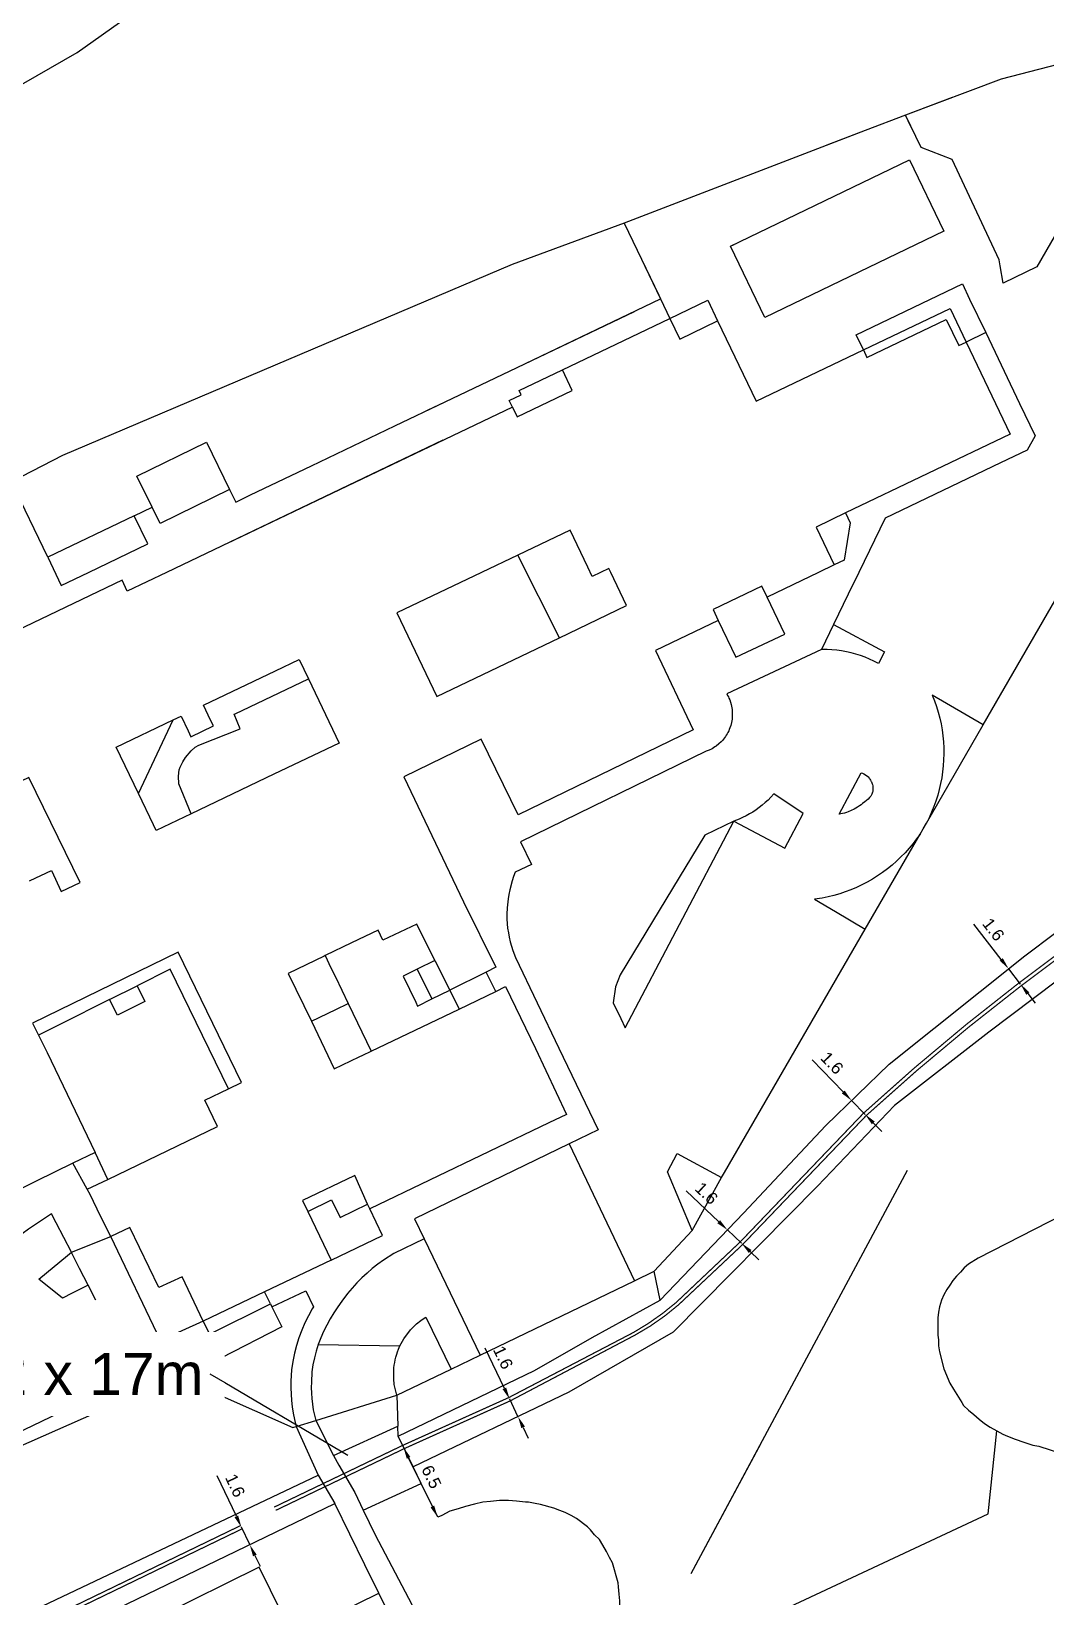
# Model space of a CAD drawing. Header units: millimetres. Extents: x 111502 to 977541, y 8702 to 1044108.
# Drawn here: x 487021.4 to 487105.8, y 236914.8 to 237045 of the extents above; entities that cross this region are included whole.
import ezdxf
from ezdxf import colors
from ezdxf.entities.mleader import LeaderData, LeaderLine
from ezdxf.math import Vec2, Vec3

# ---------------------------------------------------------------- set-up
doc = ezdxf.new("R2010")
doc.units = ezdxf.units.MM
doc.header["$LTSCALE"] = 0.25
doc.linetypes.add('DASHED2', pattern=[9.525, 6.35, -3.175])
for name, color, linetype in [('00 Text', 7, 'Continuous'), ('E HVSS As Laid Dimensions', 30, 'Continuous'), ('E HVSS As Laid HV', 10, 'Continuous'), ('X HVSS Site Background', 8, 'Continuous')]:
    doc.layers.add(name, color=color, linetype=linetype)
doc.styles.add('Arial', font='arial.ttf')
doc.dimstyles.new('HVSS AsLaid', dxfattribs={"dimtxt": 1, "dimasz": 1, "dimexe": 0, "dimexo": 0, "dimgap": 0.5, "dimtad": 1, "dimdec": 1, "dimzin": 1, "dimdsep": 46, "dimtxsty": 'Arial', "dimcen": 0.09, "dimadec": 0, "dimazin": 0, "dimtfac": 1, "dimtdec": 1, "dimtmove": 0, "dimatfit": 3, "dimfxl": 1, "dimtolj": 1, "dimtzin": 0, "dimarcsym": 0})

# ---------------------------------------------------------------- blocks, each defined once
blk = doc.blocks.new('OS MAP 060722')
at = {"layer": 'X HVSS Site Background'}
for points in [[(-1845, -2118.15), (-1800.17, -2091.57), (-1785.31, -2083.06), (-1772.09, -2073.66)], [(-1690.18, -2104.77), (-1675.37, -2079.15), (-1676.96, -2077.09), (-1708.45, -2085.26), (-1716.42, -2088.28)], [(-1712.53, -2086.81), (-1716.42, -2088.28)], [(-1716.42, -2088.28), (-1719.77, -2089.55), (-1739.81, -2097.24)], [(-1716.42, -2088.28), (-1719.77, -2089.55), (-1722.95, -2090.77)], [(-1716, -2089.14), (-1716.42, -2088.28)], [(-1700.93, -2093.02), (-1705.48, -2100.89), (-1708.28, -2102.23), (-1708.54, -2100.79), (-1708.63, -2100.29), (-1712.52, -2091.95), (-1715.1, -2090.97), (-1716.42, -2088.28)], [(-1730.97, -2099.16), (-1716.09, -2091.98), (-1713.23, -2097.92), (-1728.11, -2105.09), (-1730.97, -2099.16)], [(-1739.81, -2097.24), (-1749.13, -2100.7), (-1786.54, -2116.59), (-1790.78, -2118.76)], [(-1739.81, -2097.24), (-1736.94, -2103.23)], [(-1730.95, -2099.2), (-1730.97, -2099.16), (-1730.68, -2099.02)], [(-1738.09, -2100.82), (-1736.79, -2103.55)], [(-1719.92, -2107.79), (-1720.52, -2106.53), (-1711.68, -2102.3), (-1711.08, -2103.57)], [(-1748.72, -2109.26), (-1736.79, -2103.55)], [(-1736.79, -2103.55), (-1736.02, -2105.18)], [(-1736.02, -2105.18), (-1732.86, -2103.67), (-1732.04, -2105.38)], [(-1719.92, -2107.79), (-1712.7, -2104.34), (-1711.36, -2107.14)], [(-1711.08, -2103.57), (-1709.74, -2106.36)], [(-1748.72, -2109.26), (-1738.96, -2104.59)], [(-1744.95, -2109.45), (-1736.02, -2105.18)], [(-1736.02, -2105.18), (-1735.2, -2106.89), (-1732.04, -2105.38)], [(-1732.04, -2105.38), (-1728.85, -2112.06), (-1719.92, -2107.79)], [(-1719.92, -2107.79), (-1719.62, -2108.42), (-1713.03, -2105.27), (-1711.99, -2107.44), (-1711.36, -2107.14)], [(-1709.94, -2138.98), (-1702.85, -2126.71), (-1702.62, -2126.31), (-1702.39, -2125.9), (-1701.59, -2124.52), (-1697.44, -2117.33), (-1690.18, -2104.77)], [(-1709.74, -2106.36), (-1711.36, -2107.14)], [(-1709.74, -2106.36), (-1706.92, -2112.25)], [(-1711.36, -2107.14), (-1707.7, -2114.81), (-1721.41, -2121.36)], [(-1754.72, -2112.12), (-1748.72, -2109.26)], [(-1754.72, -2112.12), (-1748.72, -2109.26)], [(-1749.12, -2112.55), (-1749.38, -2112.01), (-1748.39, -2111.53), (-1748.56, -2111.17), (-1744.95, -2109.45)], [(-1749.12, -2112.55), (-1748.73, -2113.36), (-1744.13, -2111.16), (-1744.95, -2109.45)], [(-1758.89, -2114.12), (-1754.72, -2112.12)], [(-1756.17, -2112.82), (-1754.72, -2112.12)], [(-1706.92, -2112.25), (-1705.64, -2114.93), (-1706.29, -2116.13), (-1708.51, -2117.19)], [(-1749.12, -2112.55), (-1772.9, -2123.92)], [(-1765.82, -2117.43), (-1758.89, -2114.12)], [(-1754.9, -2115.31), (-1777.9, -2126.31), (-1781.15, -2127.86), (-1781.58, -2126.96), (-1803.23, -2137.31)], [(-1779.09, -2120.89), (-1780.36, -2118.29), (-1774.57, -2115.46), (-1772.64, -2119.41)], [(-1772.64, -2119.41), (-1772.13, -2120.45), (-1770.9, -2119.86), (-1765.82, -2117.43)], [(-1708.51, -2117.19), (-1718.11, -2121.78), (-1720.3, -2126.31), (-1721.17, -2128.12), (-1722.39, -2130.64)], [(-1787.77, -2125.04), (-1790.78, -2118.76)], [(-1772.64, -2119.41), (-1778.43, -2122.24), (-1779.09, -2120.89)], [(-1631.72, -2141.69), (-1639.43, -2126.31), (-1642.58, -2120.16), (-1642.58, -2120.01), (-1642.68, -2119.81), (-1642.78, -2119.71), (-1642.83, -2119.56), (-1642.98, -2119.36), (-1643.08, -2119.31), (-1643.23, -2119.21), (-1643.38, -2119.21), (-1643.68, -2119.31), (-1643.98, -2119.36), (-1644.58, -2119.71), (-1654.83, -2126.31), (-1670.83, -2136.61), (-1683.68, -2145.41), (-1698.23, -2156.06), (-1709.48, -2164.56), (-1717.33, -2170.66), (-1723.73, -2177.36), (-1735.73, -2189.51), (-1744.43, -2194.51), (-1757.38, -2200.71)], [(-1780.57, -2121.6), (-1779.09, -2120.89)], [(-1721.41, -2121.36), (-1723.85, -2122.53), (-1722.34, -2125.68)], [(-1721.41, -2121.36), (-1721.02, -2122.17), (-1721.52, -2125.29), (-1722.34, -2125.68)], [(-1780.57, -2121.6), (-1787.77, -2125.04)], [(-1787.77, -2125.04), (-1786.65, -2127.39), (-1784.39, -2126.31), (-1779.44, -2123.94), (-1780.57, -2121.6)], [(-1745.2, -2131.74), (-1739.61, -2129.07), (-1740.93, -2126.31), (-1741.09, -2125.97), (-1742.49, -2126.64), (-1742.85, -2125.87), (-1744.32, -2122.79), (-1748.67, -2124.86)], [(-1748.67, -2124.86), (-1751.69, -2126.31), (-1758.72, -2129.67), (-1755.4, -2136.62), (-1745.2, -2131.74)], [(-1745.2, -2131.74), (-1748.67, -2124.86)], [(-1722.34, -2125.68), (-1723.65, -2126.31), (-1727.93, -2128.36)], [(-1727.93, -2128.36), (-1728.36, -2127.46), (-1732.42, -2129.4), (-1731.99, -2130.3)], [(-1731.99, -2130.3), (-1730.52, -2133.37), (-1726.46, -2131.43), (-1727.93, -2128.36)], [(-1731.99, -2130.3), (-1737.22, -2132.8), (-1734.08, -2139.39), (-1748.64, -2146.47), (-1751.7, -2140.17), (-1758.15, -2143.31), (-1753.18, -2153.71), (-1750.48, -2159.15), (-1751.29, -2159.55)], [(-1722.39, -2130.64), (-1723.39, -2132.71)], [(-1722.39, -2130.64), (-1718.15, -2132.9), (-1718.67, -2133.87), (-1719.04, -2133.69), (-1719.41, -2133.52), (-1719.78, -2133.37), (-1720.17, -2133.23), (-1720.93, -2133.01), (-1721.33, -2132.91), (-1721.73, -2132.84), (-1722.13, -2132.78), (-1722.54, -2132.74), (-1722.94, -2132.72), (-1723.39, -2132.71)], [(-1723.39, -2132.71), (-1731.28, -2136.42), (-1731.22, -2136.54), (-1731.15, -2136.66), (-1731.1, -2136.78), (-1731.04, -2136.91), (-1730.92, -2137.3), (-1730.89, -2137.43), (-1730.86, -2137.57), (-1730.84, -2137.7), (-1730.83, -2137.84), (-1730.82, -2137.97), (-1730.82, -2138.25), (-1730.83, -2138.38), (-1730.84, -2138.52), (-1730.86, -2138.65), (-1730.89, -2138.79), (-1730.95, -2139.05), (-1731.02, -2139.24), (-1731.07, -2139.37), (-1731.12, -2139.49), (-1731.18, -2139.62), (-1731.25, -2139.74), (-1731.32, -2139.85), (-1731.4, -2139.97), (-1731.48, -2140.08), (-1731.56, -2140.18), (-1731.65, -2140.29), (-1731.74, -2140.39), (-1731.94, -2140.57), (-1732.16, -2140.75), (-1732.27, -2140.83), (-1732.38, -2140.9), (-1732.5, -2140.97), (-1732.74, -2141.09), (-1732.99, -2141.19), (-1748.45, -2148.71), (-1747.53, -2150.6), (-1748.88, -2151.25), (-1749.02, -2151.61), (-1749.14, -2151.97), (-1749.34, -2152.71), (-1749.42, -2153.09), (-1749.48, -2153.46), (-1749.56, -2154.22), (-1749.57, -2154.75), (-1749.57, -2155.14), (-1749.51, -2155.9), (-1749.45, -2156.28), (-1749.38, -2156.65), (-1749.3, -2157.03), (-1749.2, -2157.4), (-1749.09, -2157.76), (-1748.87, -2158.35), (-1745.25, -2165.88), (-1741.98, -2172.67), (-1744.4, -2173.85)], [(-1777.33, -2138.57), (-1776.68, -2138.26), (-1776.09, -2139.49), (-1775.86, -2139.98), (-1773.98, -2139.08), (-1774.22, -2138.59), (-1774.81, -2137.36), (-1768.81, -2134.49), (-1766.84, -2133.55), (-1766.07, -2135.15)], [(-1775.83, -2146.39), (-1776.85, -2143.9), (-1776.9, -2143.27), (-1776.83, -2142.72), (-1776.76, -2142.51), (-1776.54, -2142.07), (-1776.3, -2141.71), (-1775.83, -2141.15), (-1775.51, -2140.84), (-1775.2, -2140.68), (-1771.76, -2139.31), (-1772.25, -2138.09), (-1772.18, -2138.06), (-1766.07, -2135.15)], [(-1766.07, -2135.15), (-1763.52, -2140.5), (-1768.95, -2143.1)], [(-1714.19, -2136.52), (-1714, -2136.99), (-1713.83, -2137.46), (-1713.69, -2137.94), (-1713.56, -2138.42), (-1713.46, -2138.91), (-1713.37, -2139.4), (-1713.3, -2139.9), (-1713.26, -2140.39), (-1713.23, -2140.89), (-1713.23, -2141.39), (-1713.24, -2141.89), (-1713.27, -2142.39), (-1713.33, -2142.89), (-1713.4, -2143.39), (-1713.49, -2143.88), (-1713.6, -2144.37), (-1713.73, -2144.85), (-1713.88, -2145.33), (-1714.05, -2145.79), (-1714.24, -2146.26), (-1714.45, -2146.71), (-1714.68, -2147.16)], [(-1709.94, -2138.98), (-1714.19, -2136.52)], [(-1780.23, -2144.71), (-1782.08, -2140.84), (-1777.33, -2138.57)], [(-1780.23, -2144.71), (-1777.33, -2138.57)], [(-1714.68, -2147.16), (-1709.94, -2138.98)], [(-1736.83, -2186.86), (-1729.88, -2179.61), (-1723.03, -2172.31), (-1717.78, -2167.21), (-1706.48, -2158.21), (-1701.33, -2154.31), (-1695.13, -2149.61), (-1684.48, -2142.11), (-1682.45, -2140.77)], [(-1789.3, -2151.97), (-1789.23, -2151.94), (-1787.46, -2151.11), (-1786.65, -2152.85), (-1785.08, -2152.11), (-1789.33, -2143.36), (-1792.77, -2145.01)], [(-1768.95, -2143.1), (-1775.83, -2146.39)], [(-1721.92, -2146.43), (-1720.1, -2142.97), (-1719.99, -2143.01), (-1719.89, -2143.05), (-1719.74, -2143.14), (-1719.56, -2143.28), (-1719.52, -2143.32), (-1719.45, -2143.41), (-1719.41, -2143.45), (-1719.38, -2143.5), (-1719.32, -2143.59), (-1719.26, -2143.69), (-1719.24, -2143.74), (-1719.22, -2143.8), (-1719.18, -2143.9), (-1719.16, -2143.96), (-1719.14, -2144.07), (-1719.13, -2144.13), (-1719.12, -2144.24), (-1719.12, -2144.41), (-1719.13, -2144.52), (-1719.15, -2144.6), (-1719.21, -2144.76), (-1719.3, -2144.91), (-1719.4, -2145.04), (-1719.52, -2145.16), (-1719.8, -2145.38), (-1719.98, -2145.53), (-1720.11, -2145.63), (-1720.25, -2145.73), (-1720.4, -2145.83), (-1720.54, -2145.92), (-1720.69, -2146.01), (-1721.17, -2146.22), (-1721.33, -2146.28), (-1721.5, -2146.33), (-1721.66, -2146.37), (-1721.92, -2146.43)], [(-1778.76, -2147.79), (-1778.98, -2147.31), (-1780.23, -2144.71)], [(-1730.7, -2147), (-1726.45, -2149.24), (-1724.93, -2146.36), (-1727.36, -2144.72), (-1727.61, -2145.01), (-1727.84, -2145.24), (-1728.08, -2145.46), (-1728.33, -2145.67), (-1728.58, -2145.87), (-1728.84, -2146.06), (-1729.11, -2146.24), (-1729.39, -2146.4), (-1729.68, -2146.56), (-1729.96, -2146.7), (-1730.26, -2146.83), (-1730.7, -2147)], [(-1775.83, -2146.39), (-1778.76, -2147.79)], [(-1730.7, -2147), (-1733.12, -2148.17), (-1740.16, -2159.78), (-1740.55, -2160.77), (-1740.73, -2162.12), (-1740.1, -2163.43), (-1739.74, -2164.19), (-1730.7, -2147)], [(-1715.2, -2148.07), (-1714.95, -2147.63), (-1714.68, -2147.16)], [(-1715.2, -2148.07), (-1715.49, -2148.47), (-1715.79, -2148.87), (-1716.11, -2149.25), (-1716.44, -2149.63), (-1716.79, -2149.98), (-1717.15, -2150.33), (-1717.53, -2150.66), (-1717.92, -2150.97), (-1718.32, -2151.27), (-1718.74, -2151.55), (-1719.16, -2151.82), (-1719.6, -2152.07), (-1720.04, -2152.3), (-1720.49, -2152.51), (-1720.95, -2152.71), (-1721.42, -2152.89), (-1721.89, -2153.05), (-1722.37, -2153.18), (-1722.86, -2153.3), (-1723.35, -2153.4), (-1723.99, -2153.49), (-1722.24, -2154.52)], [(-1719.78, -2155.99), (-1715.2, -2148.07)], [(-1722.24, -2154.52), (-1719.78, -2155.99)], [(-1755.56, -2158.58), (-1757.06, -2155.56), (-1759.88, -2156.91), (-1760.28, -2156.06), (-1762.5, -2157.12), (-1764.7, -2158.18)], [(-1731.71, -2176.65), (-1731.46, -2176.22), (-1719.78, -2155.99)], [(-1772.74, -2169.26), (-1771.66, -2168.74), (-1776.93, -2157.91), (-1789.03, -2163.81), (-1788.53, -2164.81)], [(-1764.7, -2158.18), (-1764.78, -2158.22), (-1767.78, -2159.66), (-1765.84, -2163.65)], [(-1764.7, -2158.18), (-1764.21, -2159.19), (-1763.84, -2159.95), (-1762.77, -2162.18)], [(-1755.56, -2158.58), (-1757.03, -2159.31)], [(-1754.33, -2161.06), (-1755.49, -2158.71), (-1755.56, -2158.58)], [(-1772.74, -2169.26), (-1777.58, -2159.31), (-1780.33, -2160.69)], [(-1757.03, -2159.31), (-1758.21, -2159.89), (-1757.15, -2162.07), (-1757, -2162.38), (-1755.81, -2161.79)], [(-1757.03, -2159.31), (-1755.81, -2161.79)], [(-1751.29, -2159.55), (-1754.33, -2161.06)], [(-1750.49, -2161.16), (-1751.29, -2159.55)], [(-1780.33, -2160.69), (-1779.68, -2162), (-1781.97, -2163.15), (-1782.63, -2161.84)], [(-1782.63, -2161.84), (-1780.33, -2160.69)], [(-1750.49, -2161.16), (-1749.68, -2160.76), (-1747.18, -2165.91), (-1744.61, -2171.41), (-1746.08, -2172.11), (-1760.98, -2179.26)], [(-1755.81, -2161.79), (-1754.33, -2161.06)], [(-1754.33, -2161.06), (-1753.55, -2162.63)], [(-1753.55, -2162.63), (-1750.49, -2161.16)], [(-1782.63, -2161.84), (-1786.7, -2163.89), (-1788.53, -2164.81)], [(-1765.84, -2163.65), (-1763.79, -2162.66), (-1762.77, -2162.18)], [(-1762.77, -2162.18), (-1760.87, -2166.14)], [(-1760.87, -2166.14), (-1753.55, -2162.63)], [(-1765.84, -2163.65), (-1763.93, -2167.61), (-1761.86, -2166.61), (-1761.57, -2166.48), (-1760.87, -2166.14)], [(-1788.53, -2164.81), (-1787.83, -2166.24), (-1783.83, -2174.56)], [(-1782.78, -2176.81), (-1773.64, -2172.4), (-1774.7, -2170.21), (-1772.74, -2169.26)], [(-1783.83, -2174.56), (-1785.68, -2175.46)], [(-1782.78, -2176.81), (-1783.83, -2174.56)], [(-1744.4, -2173.85), (-1757.26, -2180.09), (-1756.46, -2181.75)], [(-1744.4, -2173.85), (-1738.96, -2185.23)], [(-1734.16, -2181.05), (-1736.22, -2176.16), (-1735.41, -2174.66), (-1731.71, -2176.65)], [(-1785.68, -2175.46), (-1788.73, -2176.96), (-1792.48, -2178.81), (-1793.93, -2179.51), (-1794.36, -2179.71)], [(-1784.48, -2177.61), (-1785.68, -2175.46)], [(-1716.28, -2176.06), (-1734.28, -2209.61)], [(-1784.48, -2177.61), (-1782.78, -2176.81)], [(-1761.17, -2178.85), (-1762.22, -2176.49), (-1762.27, -2176.52), (-1766.58, -2178.56), (-1766.13, -2179.46)], [(-1734.16, -2181.05), (-1731.71, -2176.65)], [(-1782.53, -2181.56), (-1783.37, -2179.86), (-1784.25, -2178.07), (-1784.48, -2177.61)], [(-1766.13, -2179.46), (-1764.17, -2178.49), (-1763.44, -2179.98), (-1761.17, -2178.85)], [(-1785.8, -2182.87), (-1787.06, -2180.42), (-1787.45, -2179.66), (-1789.36, -2180.93), (-1789.91, -2181.32)], [(-1766.13, -2179.46), (-1764.18, -2183.51)], [(-1764.18, -2183.51), (-1759.93, -2181.47), (-1760.98, -2179.26)], [(-1760.98, -2179.26), (-1761.17, -2178.85)], [(-1701.43, -2178.81), (-1703.33, -2179.76), (-1710.38, -2183.36), (-1711.18, -2183.86), (-1711.53, -2184.16), (-1711.83, -2184.51), (-1712.18, -2184.86), (-1712.48, -2185.21), (-1712.73, -2185.61), (-1712.98, -2185.96), (-1713.23, -2186.41), (-1713.43, -2186.86), (-1713.58, -2187.41), (-1713.68, -2187.86), (-1713.73, -2188.31), (-1713.73, -2189.76), (-1713.68, -2190.16), (-1713.68, -2190.66), (-1713.58, -2191.16), (-1713.23, -2192.56), (-1712.73, -2193.76)], [(-1774.83, -2188.61), (-1776.58, -2184.91), (-1778.53, -2185.81), (-1780.93, -2180.81), (-1782.53, -2181.56)], [(-1737.31, -2184.43), (-1734.16, -2181.05)], [(-1785.8, -2182.87), (-1782.53, -2181.56)], [(-1774.83, -2188.61), (-1778.38, -2190.21), (-1782.53, -2181.56)], [(-1756.46, -2181.75), (-1758.98, -2182.96), (-1759.83, -2183.51), (-1760.3, -2183.85), (-1760.77, -2184.21), (-1761.21, -2184.6), (-1761.64, -2185), (-1762.05, -2185.42), (-1762.45, -2185.85), (-1762.83, -2186.3), (-1763.31, -2186.93), (-1763.65, -2187.41), (-1763.98, -2187.9), (-1764.28, -2188.41), (-1764.56, -2188.92), (-1764.82, -2189.45), (-1765.06, -2189.99), (-1765.27, -2190.53)], [(-1756.46, -2181.75), (-1751.8, -2191.42)], [(-1861.51, -2182.73), (-1854.38, -2196.51), (-1834.63, -2234.41), (-1810.58, -2222.91), (-1765.28, -2201.41)], [(-1784.41, -2185.59), (-1785.75, -2186.28), (-1786.53, -2186.68), (-1788.5, -2185.09), (-1786.13, -2183.14), (-1785.8, -2182.87)], [(-1784.41, -2185.59), (-1785.12, -2184.21), (-1785.76, -2182.95), (-1785.8, -2182.87)], [(-1764.18, -2183.51), (-1769.74, -2186.17)], [(-1751.8, -2191.42), (-1738.96, -2185.23)], [(-1738.96, -2185.23), (-1737.31, -2184.43)], [(-1736.83, -2186.86), (-1737.31, -2184.43)], [(-1783.76, -2186.84), (-1784.41, -2185.59)], [(-1769.74, -2186.17), (-1774.83, -2188.61)], [(-1769.24, -2187.16), (-1769.74, -2186.17)], [(-1769.12, -2187.41), (-1766.31, -2186.07), (-1765.66, -2187.4), (-1765.76, -2187.56), (-1766.07, -2188.14), (-1766.37, -2188.73), (-1766.63, -2189.35), (-1766.87, -2189.97), (-1767.08, -2190.62), (-1767.25, -2191.27), (-1767.39, -2191.95), (-1767.48, -2192.64), (-1767.54, -2193.59), (-1767.55, -2194.14), (-1767.53, -2194.67), (-1767.49, -2195.2), (-1767.43, -2195.73), (-1767.35, -2196.25), (-1767.25, -2196.77), (-1767.13, -2197.26), (-1767.09, -2197.36)], [(-1774.31, -2189.69), (-1769.24, -2187.16)], [(-1769.12, -2187.41), (-1768.29, -2189.06), (-1773.37, -2191.68)], [(-1769.24, -2187.16), (-1769.12, -2187.41)], [(-1758.63, -2198.16), (-1747.28, -2192.71), (-1742.48, -2189.96), (-1736.83, -2186.86)], [(-1774.83, -2188.61), (-1774.31, -2189.69)], [(-1758.47, -2190.66), (-1758.36, -2190.45), (-1758.25, -2190.25), (-1758.14, -2190.06), (-1758.01, -2189.86), (-1757.73, -2189.5), (-1757.58, -2189.32), (-1757.42, -2189.15), (-1757.26, -2188.99), (-1757.09, -2188.83), (-1756.73, -2188.55), (-1756.54, -2188.41), (-1756.31, -2188.26), (-1754.22, -2192.59)], [(-1774.23, -2189.86), (-1782.7, -2193.92), (-1782.58, -2194.19), (-1791.88, -2198.65)], [(-1774.23, -2189.86), (-1774.31, -2189.69)], [(-1773.37, -2191.68), (-1774.23, -2189.86)], [(-1713.73, -2189.77), (-1713.68, -2190.16), (-1713.68, -2190.66), (-1713.58, -2191.16), (-1713.23, -2192.56), (-1712.73, -2193.76)], [(-1773.37, -2191.68), (-1776.95, -2193.19)], [(-1765.27, -2190.53), (-1765.45, -2191.09), (-1765.59, -2191.66), (-1765.71, -2192.23), (-1765.79, -2192.81), (-1765.84, -2193.66), (-1765.85, -2194.12), (-1765.83, -2194.58), (-1765.8, -2195.04), (-1765.75, -2195.5), (-1765.68, -2195.96), (-1765.59, -2196.41), (-1765.48, -2196.86)], [(-1765.27, -2190.53), (-1758.47, -2190.66)], [(-1758.73, -2194.76), (-1758.79, -2194.54), (-1758.85, -2194.31), (-1758.9, -2194.09), (-1758.94, -2193.86), (-1758.98, -2193.4), (-1758.99, -2193.17), (-1758.99, -2192.94), (-1758.97, -2192.48), (-1758.94, -2192.25), (-1758.9, -2192.03), (-1758.86, -2191.8), (-1758.8, -2191.58), (-1758.74, -2191.35), (-1758.66, -2191.14), (-1758.58, -2190.92), (-1758.47, -2190.66)], [(-1754.22, -2192.59), (-1751.8, -2191.42)], [(-1758.73, -2194.76), (-1754.22, -2192.59)], [(-1791.45, -2199.61), (-1776.95, -2193.19)], [(-1776.95, -2193.19), (-1767.39, -2197.45), (-1767.09, -2197.36)], [(-1712.73, -2193.76), (-1712.43, -2194.26), (-1711.73, -2195.36), (-1711.58, -2195.61), (-1711.18, -2196.01), (-1710.73, -2196.36), (-1710.28, -2196.76), (-1709.83, -2197.11), (-1709.38, -2197.41), (-1708.83, -2197.71)], [(-1712.73, -2193.76), (-1712.43, -2194.26), (-1711.73, -2195.36), (-1711.58, -2195.61), (-1711.18, -2196.01), (-1710.73, -2196.36), (-1710.28, -2196.76), (-1709.83, -2197.11), (-1709.38, -2197.41), (-1708.83, -2197.71)], [(-1765.48, -2196.86), (-1758.73, -2194.76)], [(-1758.73, -2194.76), (-1758.65, -2197.34)], [(-1767.09, -2197.36), (-1765.48, -2196.86)], [(-1765.48, -2196.86), (-1763.99, -2199.76)], [(-1767.09, -2197.36), (-1765.28, -2201.41)], [(-1763.99, -2199.76), (-1758.65, -2197.34)], [(-1758.63, -2198.16), (-1758.65, -2197.34)], [(-1757.38, -2200.71), (-1758.63, -2198.16)], [(-1743, -2220.3), (-1709.55, -2204.62), (-1708.83, -2197.71)], [(-1743, -2220.3), (-1709.55, -2204.62), (-1708.83, -2197.71)], [(-1708.83, -2197.71), (-1708.33, -2198.01)], [(-1708.83, -2197.71), (-1708.33, -2198.01)], [(-1708.33, -2198.01), (-1707.93, -2198.16), (-1707.28, -2198.41), (-1706.58, -2198.66)], [(-1708.33, -2198.01), (-1707.93, -2198.16), (-1707.28, -2198.41), (-1706.58, -2198.66)], [(-1728.46, -2198.77), (-1734.28, -2209.61)], [(-1706.58, -2198.66), (-1705.83, -2198.91), (-1705.33, -2199.01), (-1696.18, -2201.96), (-1686.84, -2221.21)], [(-1706.58, -2198.66), (-1705.83, -2198.91), (-1705.33, -2199.01), (-1696.18, -2201.96), (-1684.32, -2226.41)], [(-1763.99, -2199.76), (-1763.56, -2200.59), (-1762.23, -2202.86), (-1761.53, -2204.31)], [(-1756.7, -2202.11), (-1757.38, -2200.71)], [(-1765.28, -2201.41), (-1763.88, -2203.76)], [(-1761.53, -2204.31), (-1756.7, -2202.11)], [(-1740.18, -2211.86), (-1740.23, -2211.31), (-1740.28, -2210.71), (-1740.33, -2210.36), (-1740.78, -2208.71), (-1741.03, -2208.26), (-1741.28, -2207.76), (-1741.88, -2206.76), (-1742.28, -2206.36), (-1742.63, -2205.96), (-1742.88, -2205.71), (-1743.78, -2205.01), (-1744.23, -2204.76), (-1744.73, -2204.51), (-1745.18, -2204.36), (-1745.68, -2204.16), (-1746.78, -2203.86), (-1747.23, -2203.76), (-1747.78, -2203.66), (-1748.03, -2203.66), (-1748.78, -2203.56), (-1749.43, -2203.51), (-1750.18, -2203.51), (-1750.93, -2203.61), (-1751.58, -2203.66), (-1752.28, -2203.81), (-1753.03, -2204.01), (-1753.63, -2204.21), (-1754.33, -2204.41), (-1754.98, -2204.76), (-1755.33, -2204.91), (-1756.7, -2202.11)], [(-1831.18, -2241.41), (-1833.28, -2237.06), (-1810.58, -2226.31), (-1805.75, -2223.98), (-1763.88, -2203.76)], [(-1761.38, -2208.87), (-1763.88, -2203.76)], [(-1761.53, -2204.31), (-1760.53, -2206.36), (-1757.48, -2212.16), (-1754.63, -2218.01), (-1751.18, -2224.96), (-1748.48, -2230.71), (-1744.93, -2237.86), (-1742.18, -2243.66), (-1738.68, -2250.71), (-1735.68, -2256.81), (-1734.97, -2258.22)], [(-1743, -2220.3), (-1740.78, -2215.16), (-1740.63, -2214.66), (-1740.33, -2213.56), (-1740.23, -2212.96), (-1740.18, -2212.46), (-1740.18, -2211.86), (-1740.23, -2211.31), (-1740.28, -2210.71), (-1740.33, -2210.36), (-1740.78, -2208.71), (-1741.03, -2208.26), (-1741.28, -2207.76), (-1741.79, -2206.91)], [(-1767.38, -2214.76), (-1770.18, -2209.06), (-1778.48, -2213.16), (-1775.68, -2218.86)], [(-1760.23, -2211.23), (-1761.38, -2208.87)], [(-1767.38, -2214.76), (-1760.23, -2211.23)], [(-1758.23, -2215.33), (-1760.23, -2211.23)]]:
    blk.add_lwpolyline(points, dxfattribs=at)
blk = doc.blocks.new('*D1806')
at = {"layer": 'Defpoints', "color": 0, "transparency": 16777216}
for p in [(487052.39, 236927.24), (487052.39, 236927.24), (487055.25, 236921.4)]:
    blk.add_point(p, dxfattribs=at)
at = {"layer": 'E HVSS As Laid Dimensions', "color": 0, "lineweight": -2, "transparency": 16777216}
blk.add_line((487054.81, 236922.3), (487052.83, 236926.34), dxfattribs=at)
at = {"layer": 'E HVSS As Laid Dimensions', "color": 0, "transparency": 16777216}
for points in [[(487052.98, 236926.41), (487052.68, 236926.27), (487052.39, 236927.24)], [(487054.96, 236922.37), (487054.66, 236922.22), (487055.25, 236921.4)]]:
    blk.add_solid(points, dxfattribs=at)
at = {"layer": 'E HVSS As Laid Dimensions', "color": 0, "transparency": 16777216, "insert": (487054.73, 236924.76), "char_height": 1, "attachment_point": 5, "rotation": 296.0718, "style": 'Arial'}
blk.add_mtext('\\A1;6.5', dxfattribs=at)
blk = doc.blocks.new('*D1807')
at = {"layer": 'Defpoints', "color": 0, "transparency": 16777216}
for p in [(487079.36, 236945.3), (487080.52, 236944.2), (487080.52, 236944.2)]:
    blk.add_point(p, dxfattribs=at)
at = {"layer": 'E HVSS As Laid Dimensions', "color": 0, "lineweight": -2, "transparency": 16777216}
for p, q in [((487078.63, 236945.99), (487075.93, 236948.55)), ((487080.52, 236944.2), (487079.36, 236945.3)), ((487081.24, 236943.51), (487081.97, 236942.82))]:
    blk.add_line(p, q, dxfattribs=at)
at = {"layer": 'E HVSS As Laid Dimensions', "color": 0, "transparency": 16777216}
for points in [[(487078.74, 236946.11), (487078.52, 236945.86), (487079.36, 236945.3)], [(487081.36, 236943.63), (487081.13, 236943.39), (487080.52, 236944.2)]]:
    blk.add_solid(points, dxfattribs=at)
at = {"layer": 'E HVSS As Laid Dimensions', "color": 0, "transparency": 16777216, "insert": (487077.61, 236948.35), "char_height": 1, "attachment_point": 5, "rotation": 316.4766, "style": 'Arial'}
blk.add_mtext('\\A1;1.6', dxfattribs=at)
blk = doc.blocks.new('*D1808')
at = {"layer": 'Defpoints', "color": 0, "transparency": 16777216}
for p in [(487089.68, 236956.07), (487090.8, 236954.92), (487090.8, 236954.92)]:
    blk.add_point(p, dxfattribs=at)
at = {"layer": 'E HVSS As Laid Dimensions', "color": 0, "lineweight": -2, "transparency": 16777216}
for p, q in [((487088.98, 236956.79), (487086.39, 236959.46)), ((487090.8, 236954.92), (487089.68, 236956.07)), ((487091.49, 236954.21), (487092.19, 236953.49))]:
    blk.add_line(p, q, dxfattribs=at)
at = {"layer": 'E HVSS As Laid Dimensions', "color": 0, "transparency": 16777216}
for points in [[(487089.1, 236956.9), (487088.86, 236956.67), (487089.68, 236956.07)], [(487091.61, 236954.32), (487091.37, 236954.09), (487090.8, 236954.92)]]:
    blk.add_solid(points, dxfattribs=at)
at = {"layer": 'E HVSS As Laid Dimensions', "color": 0, "transparency": 16777216, "insert": (487088.06, 236959.19), "char_height": 1, "attachment_point": 5, "rotation": 314.1697, "style": 'Arial'}
blk.add_mtext('\\A1;1.6', dxfattribs=at)
blk = doc.blocks.new('*D1809')
at = {"layer": 'Defpoints', "color": 0, "transparency": 16777216}
for p in [(487102.75, 236967.02), (487103.73, 236965.76), (487103.73, 236965.76)]:
    blk.add_point(p, dxfattribs=at)
at = {"layer": 'E HVSS As Laid Dimensions', "color": 0, "lineweight": -2, "transparency": 16777216}
for p, q in [((487102.13, 236967.81), (487099.84, 236970.75)), ((487103.73, 236965.76), (487102.75, 236967.02)), ((487104.34, 236964.97), (487104.96, 236964.18))]:
    blk.add_line(p, q, dxfattribs=at)
at = {"layer": 'E HVSS As Laid Dimensions', "color": 0, "transparency": 16777216}
for points in [[(487102.26, 236967.91), (487102, 236967.71), (487102.75, 236967.02)], [(487104.47, 236965.07), (487104.21, 236964.87), (487103.73, 236965.76)]]:
    blk.add_solid(points, dxfattribs=at)
at = {"layer": 'E HVSS As Laid Dimensions', "color": 0, "transparency": 16777216, "insert": (487101.48, 236970.3), "char_height": 1, "attachment_point": 5, "rotation": 307.883, "style": 'Arial'}
blk.add_mtext('\\A1;1.6', dxfattribs=at)
blk = doc.blocks.new('_None')
blk = doc.blocks.new('*D2101')
at = {"layer": 'Defpoints', "color": 0, "transparency": 16777216}
for p in [(487038.92, 236920.57), (487038.92, 236920.57), (487039.61, 236919.13)]:
    blk.add_point(p, dxfattribs=at)
at = {"layer": 'E HVSS As Laid Dimensions', "color": 0, "lineweight": -2, "transparency": 16777216}
for p, q in [((487038.5, 236921.48), (487036.9, 236924.84)), ((487039.61, 236919.13), (487038.92, 236920.57)), ((487040.04, 236918.22), (487040.47, 236917.32))]:
    blk.add_line(p, q, dxfattribs=at)
at = {"layer": 'E HVSS As Laid Dimensions', "color": 0, "transparency": 16777216}
for points in [[(487038.65, 236921.55), (487038.35, 236921.4), (487038.92, 236920.57)], [(487040.19, 236918.29), (487039.89, 236918.15), (487039.61, 236919.13)]]:
    blk.add_solid(points, dxfattribs=at)
at = {"layer": 'E HVSS As Laid Dimensions', "color": 0, "transparency": 16777216, "insert": (487038.4, 236924.04), "char_height": 1, "attachment_point": 5, "rotation": 295.3897, "style": 'Arial'}
blk.add_mtext('\\A1;1.6', dxfattribs=at)
blk = doc.blocks.new('*D2108')
at = {"layer": 'Defpoints', "color": 0, "transparency": 16777216}
for p in [(487061.24, 236931.22), (487061.24, 236931.22), (487061.93, 236929.78)]:
    blk.add_point(p, dxfattribs=at)
at = {"layer": 'E HVSS As Laid Dimensions', "color": 0, "lineweight": -2, "transparency": 16777216}
for p, q in [((487060.8, 236932.12), (487059.19, 236935.48)), ((487061.93, 236929.78), (487061.24, 236931.22)), ((487062.36, 236928.88), (487062.79, 236927.98))]:
    blk.add_line(p, q, dxfattribs=at)
at = {"layer": 'E HVSS As Laid Dimensions', "color": 0, "transparency": 16777216}
for points in [[(487060.95, 236932.19), (487060.65, 236932.05), (487061.24, 236931.22)], [(487062.51, 236928.95), (487062.21, 236928.81), (487061.93, 236929.78)]]:
    blk.add_solid(points, dxfattribs=at)
at = {"layer": 'E HVSS As Laid Dimensions', "color": 0, "transparency": 16777216, "insert": (487060.69, 236934.69), "char_height": 1, "attachment_point": 5, "rotation": 295.6492, "style": 'Arial'}
blk.add_mtext('\\A1;1.6', dxfattribs=at)

msp = doc.modelspace()

# ---------------------------------------------------------------- linework, layer by layer
at = {"lineweight": 0}
msp.add_circle((488727.82, 239008.33), 11388.42, dxfattribs=at)
at = {"layer": 'E HVSS As Laid HV', "linetype": 'DASHED2', "lineweight": 0, "flags": 128}
msp.add_lwpolyline([(487041.64, 236922.24, 0.1, 0.1, 0), (487052.34, 236927.38, 0.1, 0.1, 0), (487061.17, 236931.36, 0.1, 0.1, 0), (487071.55, 236936.78, 0.1, 0.1, 0.049206), (487075.09, 236939.27, 0.1, 0.1, 0), (487080.41, 236944.3, 0.1, 0.1, 0), (487090.69, 236955.03, 0.1, 0.1, -0.022224), (487103.64, 236965.88, 0.1, 0.1, 0), (487111.82, 236972.01, 0.1, 0.1, 0), (487127.93, 236983.67, 0.1, 0.1, 0), (487145.64, 236995.26, 0.1, 0.1, 0), (487154.81, 237001.37, 0.1, 0.1, 0), (487162.79, 237006.4, 0.1, 0.1, 0), (487171.79, 237012.48, 0.1, 0.1, 0), (487180.19, 237019, 0.1, 0.1, 0.216772), (487186.55, 237032.47, 0.1, 0.1, 0.118619), (487184.48, 237043.53, 0.1, 0.1, -0.00419), (487179.85, 237053.88, 0.1, 0.1, -0.148705), (487181.84, 237069.54, 0.1, 0.1, 0.205213), (487182.17, 237079.21, 0.1, 0.1, -0.164141), (487181.73, 237083.75, 0.1, 0.1, 0), (487187.41, 237101.32, 0.1, 0.1, 0), (487190.14, 237110.21, 0.1, 0.1, 0.050253), (487191.59, 237120.75, 0.1, 0.1, 0), (487192.69, 237127.59, 0.1, 0.1, -0.297728), (487195.72, 237130.96, 0.1, 0.1, -0.099829), (487203.47, 237131.02, 0.1, 0.1, 0), (487223.27, 237127.08, 0.1, 0.1, 0.065372), (487240.67, 237125.53, 0.1, 0.1, 0.159128), (487244.45, 237126.67, 0.1, 0.1, -0.131997), (487248.32, 237128.37, 0.1, 0.1, 0), (487262.46, 237130.26, 0.1, 0.1, 0.018515), (487287.61, 237136.09, 0.1, 0.1, 0), (487323.8, 237145.04, 0.1, 0.1, 0), (487346.96, 237150.55, 0.1, 0.1, -0.056982), (487367.44, 237152.25, 0.1, 0.1, 0), (487410.39, 237150.26, 0.1, 0.1, 0), (487468.06, 237147.5, 0.1, 0.1, -0.00259), (487499.87, 237145.46, 0.1, 0.1, 0), (487526.11, 237143.02, 0.1, 0.1, -0.099883), (487531.12, 237141.23, 0.1, 0.1, 0), (487535.57, 237139.08, 0, 0, 0)], format="xyseb", dxfattribs=at)

# ---------------------------------------------------------------- block references
at = {"layer": 'E HVSS As Laid HV', "linetype": 'DASHED2', "lineweight": 0}
msp.add_blockref('OS MAP 060722', (488810.58, 239126.31), dxfattribs=at)

# ---------------------------------------------------------------- dimensions: what is measured, and where the dimension line sits
at = {"layer": 'E HVSS As Laid Dimensions'}
for base, p1, p2, angle, picture, middle in [((487103.73, 236965.76), (487102.75, 236967.02), (487103.73, 236965.76), 307.883, '*D1809', (487100.68, 236969.68)), ((487090.8, 236954.92), (487089.68, 236956.07), (487090.8, 236954.92), 314.1697, '*D1808', (487087.34, 236958.48)), ((487080.52, 236944.2), (487079.36, 236945.3), (487080.52, 236944.2), 316.4766, '*D1807', (487076.92, 236947.61))]:
    dim = msp.add_linear_dim(base=base, p1=p1, p2=p2, angle=angle, dimstyle='HVSS AsLaid', dxfattribs=at)
    dim.commit()
    dim.dimension.update_dxf_attribs({"geometry": picture, "text_midpoint": middle, "dimtype": 161})
for p1, p2, picture, middle in [((487061.93, 236929.78), (487061.24, 236931.22), '*D2108', (487060.69, 236934.69)), ((487055.25, 236921.4), (487052.39, 236927.24), '*D1806', (487054.73, 236924.76))]:
    dim = msp.add_aligned_dim(p1=p1, p2=p2, distance=0, dimstyle='HVSS AsLaid', dxfattribs=at)
    dim.commit()
    dim.dimension.update_dxf_attribs({"geometry": picture, "text_midpoint": middle})

# ---------------------------------------------------------------- next in the draw order: leaders
at = {"layer": '00 Text'}
ml = msp.add_multileader_mtext('Standard', dxfattribs=at)
ml.set_content('2 x 17m', color=256, style='Arial')
ml.set_leader_properties()
ml.set_arrow_properties(name='NONE')
ml.build(insert=Vec2(0, 0))
ml.multileader.update_dxf_attribs({"has_dogleg": 0, "has_text_frame": 1, "text_left_attachment_type": 2, "text_right_attachment_type": 2, "dogleg_length": 0})
ctx = ml.context
ctx.base_point, ctx.char_height, ctx.landing_gap_size, ctx.plane_origin = Vec3(487017.38, 236933.31), 3.5, 1, Vec3(487047.78, 236926.53)
ctx.left_attachment, ctx.right_attachment = 2, 2
notes = []
notes.append((ctx, [(0, (1, 1, 0), (487036.31, 236933.31), (-1, 0), 0, [(0, [(487047.78, 236926.53)], 0, [])])]))
ctx.mtext.insert, ctx.mtext.flow_direction = Vec3(487018.38, 236935.07), 5
ctx.mtext.has_bg_fill, ctx.mtext.bg_color, ctx.mtext.bg_scale_factor, ctx.mtext.bg_transparency, ctx.mtext.use_window_bg_color = 1, -1027028792, 1.5, 0, 1
for ctx, leaders in notes:
    for number, flags, end, landing, length, lines in leaders:
        leader = LeaderData()
        leader.index, (leader.has_last_leader_line, leader.has_dogleg_vector, leader.attachment_direction) = number, flags
        leader.last_leader_point, leader.dogleg_vector, leader.dogleg_length = Vec3(end), Vec3(landing), length
        for number, points, colour, breaks in lines:
            line = LeaderLine()
            line.index, line.vertices, line.color, line.breaks = number, Vec3.list(points), colors.encode_raw_color(colour), breaks
            leader.lines.append(line)
        ctx.leaders.append(leader)

# ---------------------------------------------------------------- next in the draw order: linework, layer by layer
at = {"layer": 'E HVSS As Laid HV', "linetype": 'DASHED2', "lineweight": 0, "flags": 128}
msp.add_lwpolyline([(487041.77, 236921.97, 0.1, 0.1, 0), (487052.47, 236927.11, 0.1, 0.1, 0), (487061.3, 236931.09, 0.1, 0.1, 0), (487071.66, 236936.55, 0.1, 0.1, 0.055298), (487075.28, 236939.07, 0.1, 0.1, 0), (487080.62, 236944.09, 0.1, 0.1, 0), (487090.9, 236954.82, 0.1, 0.1, -0.022209), (487103.82, 236965.64, 0.1, 0.1, 0), (487112, 236971.76, 0.1, 0.1, 0), (487128.1, 236983.43, 0.1, 0.1, 0), (487145.8, 236995.01, 0.1, 0.1, 0), (487154.97, 237001.11, 0.1, 0.1, 0), (487162.95, 237006.15, 0.1, 0.1, 0), (487171.97, 237012.24, 0.1, 0.1, 0), (487180.38, 237018.77, 0.1, 0.1, 0.216785), (487186.85, 237032.46, 0.1, 0.1, 0.118573), (487184.76, 237043.65, 0.1, 0.1, -0.004177), (487180.14, 237053.96, 0.1, 0.1, -0.148332), (487182.11, 237069.42, 0.1, 0.1, 0.205318), (487182.44, 237079.33, 0.1, 0.1, -0.163957), (487182.02, 237083.67, 0.1, 0.1, 0), (487187.69, 237101.23, 0.1, 0.1, 0), (487190.43, 237110.14, 0.1, 0.1, 0.050167), (487191.89, 237120.72, 0.1, 0.1, 0), (487192.98, 237127.55, 0.1, 0.1, -0.29724), (487195.79, 237130.66, 0.1, 0.1, -0.099718), (487203.41, 237130.73, 0.1, 0.1, 0), (487223.21, 237126.79, 0.1, 0.1, 0.065324), (487240.68, 237125.23, 0.1, 0.1, 0.159151), (487244.63, 237126.43, 0.1, 0.1, -0.132229), (487248.36, 237128.07, 0.1, 0.1, 0), (487262.51, 237129.96, 0.1, 0.1, 0.018519), (487287.68, 237135.8, 0.1, 0.1, 0), (487323.87, 237144.75, 0.1, 0.1, 0), (487347.03, 237150.26, 0.1, 0.1, -0.056936), (487367.43, 237151.95, 0.1, 0.1, 0), (487410.38, 237149.96, 0.1, 0.1, 0), (487468.04, 237147.2, 0.1, 0.1, -0.00259), (487499.85, 237145.16, 0.1, 0.1, 0), (487526.08, 237142.72, 0.1, 0.1, -0.1), (487530.98, 237140.97, 0.1, 0.1, 0), (487535.44, 237138.81, 0, 0, 0)], format="xyseb", dxfattribs=at)
at = {"layer": 'E HVSS As Laid HV', "linetype": 'DASHED2', "lineweight": 0, "const_width": 0.1, "flags": 128}
for points in [[(486879.34, 236844.57), (486882.55, 236846.29, 0.231622), (486883.37, 236847.79, -0.045729), (486882.7, 236857.79, -0.127918), (486887.47, 236864.72, 0.185341), (486889.11, 236867.78), (486889.52, 236871.06, -0.255443), (486892.41, 236875.07), (486898.74, 236878.1), (486903.88, 236880.64, -0.079116), (486922.96, 236886.83, -0.176643), (486939.36, 236882.28), (486943.67, 236879.37, 0.179212), (486946.86, 236878.57, 0.055952), (486956.63, 236881.08), (486971.64, 236888.43), (486979.55, 236892.24), (487015.67, 236909.49), (487038.86, 236920.71)], [(486879.48, 236844.31), (486882.71, 236846.04, 0.237626), (486883.67, 236847.81, -0.045637), (486883, 236857.73, -0.127162), (486887.67, 236864.49, 0.185341), (486889.41, 236867.75), (486889.82, 236871.03, -0.255443), (486892.54, 236874.8), (486898.87, 236877.83), (486904.01, 236880.37, -0.079077), (486922.99, 236886.53, -0.176564), (486939.18, 236882.03), (486943.5, 236879.12, 0.1794), (486946.9, 236878.27, 0.056052), (486956.75, 236880.81), (486971.77, 236888.16), (486979.68, 236891.97), (487015.8, 236909.22), (487038.99, 236920.44)]]:
    msp.add_lwpolyline(points, format="xyb", dxfattribs=at)

# ---------------------------------------------------------------- next in the draw order: dimensions: what is measured, and where the dimension line sits
at = {"layer": 'E HVSS As Laid Dimensions'}
dim = msp.add_aligned_dim(p1=(487039.61, 236919.13), p2=(487038.92, 236920.57), distance=0, dimstyle='HVSS AsLaid', dxfattribs=at)
dim.commit()
dim.dimension.update_dxf_attribs({"geometry": '*D2101', "text_midpoint": (487038.4, 236924.04)})

doc.saveas('drawing.dxf')
